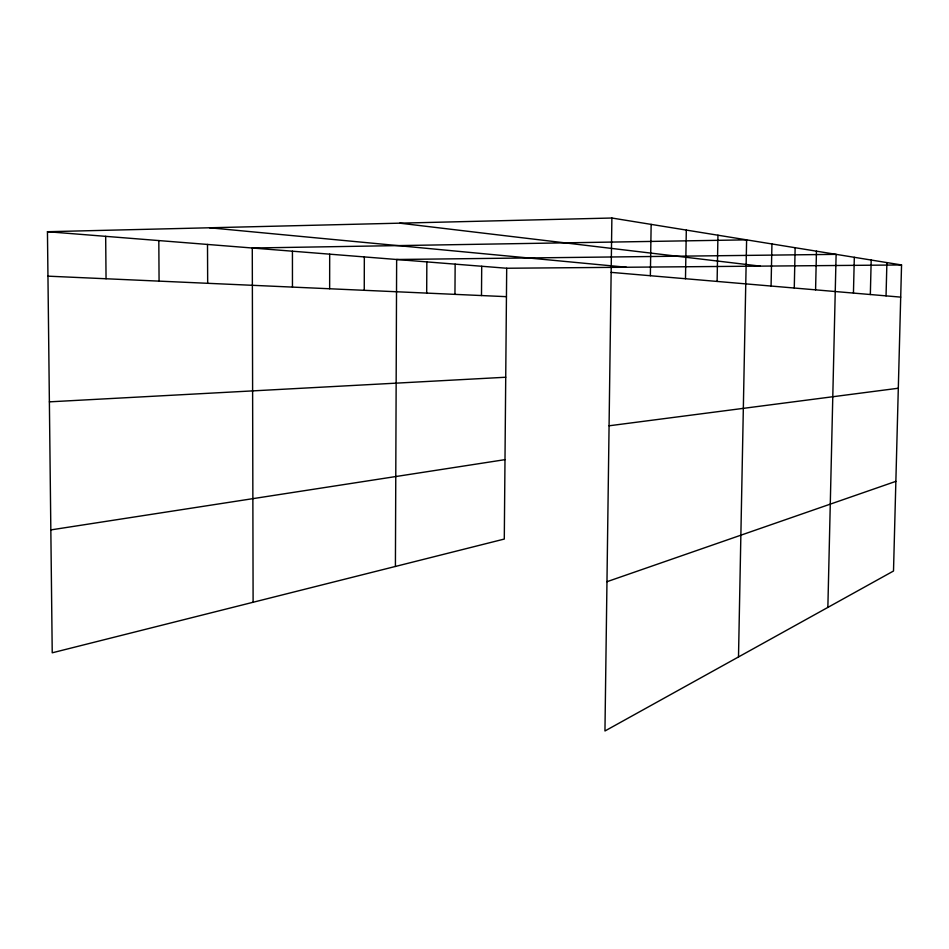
<?xml version="1.0" encoding="UTF-8"?>
<svg xmlns="http://www.w3.org/2000/svg" width="949" height="949" viewBox="0 0 949 949"><rect width="100%" height="100%" fill="white"/><g stroke="black" fill="none" stroke-linecap="round" stroke-linejoin="round"><path stroke-width="1.42" d="M329.647 288.757L329.683 254.166M364.25 290.311L364.333 256.918M395.413 566.458L396.646 259.492L836.116 254.356L827.86 607.396M426.682 293.099L426.848 261.9M454.951 294.368L455.152 264.142M481.487 295.554L481.712 266.266M47.45 231.71L506.695 268.247L504.287 539.056L52.231 652.805L47.45 231.71L611.88 218.021L901.55 264.961L893.507 571.013L604.952 730.979L611.88 218.021M650.362 275.732L651.144 224.379M685.486 278.733L686.305 230.085M717.112 281.426L717.954 235.21M738.5 656.933L746.614 239.848L252.28 248.009L253.11 602.259M771.074 286.04L771.94 243.952M794.266 288.022L795.143 247.713M815.582 289.848L816.46 251.165M853.448 293.087L854.314 257.298M870.34 294.522L871.194 260.038M886.046 295.863L886.9 262.588M606.969 581.701L895.856 481.357M50.831 529.91L504.998 459.648M609.068 425.793L898.312 388.236M49.384 401.854L505.722 377.239M506.695 268.247L901.55 264.961M47.96 276.159L506.446 296.669M611.144 272.375L900.708 297.12M209.551 227.772L626.423 267.25M399.754 223.169L760.22 266.135M105.671 236.337L106.051 278.757M158.815 240.572L159.076 281.129M207.499 244.439L207.677 283.3M292.434 251.2L292.458 287.096"/></g></svg>
